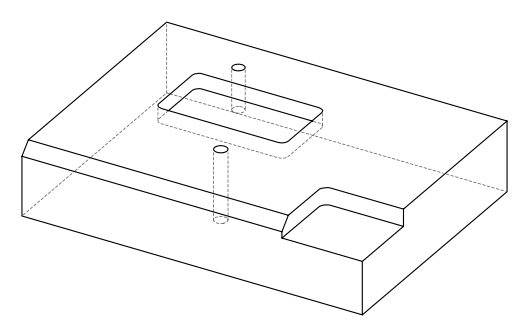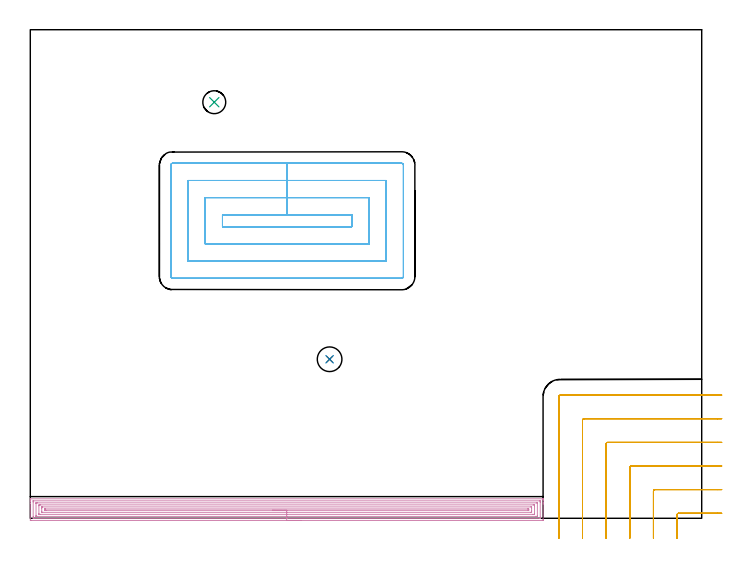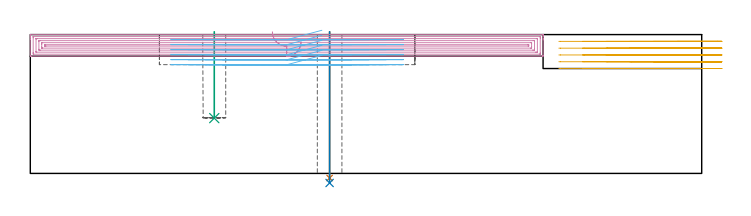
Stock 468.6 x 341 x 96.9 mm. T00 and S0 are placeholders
(PLAN: 6 operations, 5 tool changes, 44.5 min)
(1 DRILL_THROUGH_HOLE_FROM_SOLID_MATERIAL | STEP1HOLE | NXT0301_065 | 0.41 min | 6682 mm3)
(2 DRILL_TO_ENLARGE_THROUGH_HOLE | STEP1HOLE | UGT0301_243 | 0.42 min | 15785 mm3)
(3 INDEXABLE_INSERT_DRILL_BLIND_HOLE_FROM_SOLID | STEP1POCKET | NXT0302_003 | 0.24 min | 11650 mm3)
(4 AREA_MILL | FG_CHAMFER_SURFACE | UGT0205_001 | 17.41 min | 41629 mm3)
(5 MILL_CORNER_NOTCH_RECTANGULAR | CORNER_NOTCH_RECTANGULAR | UGT0201_105 | Follow Part, ap 5.5, ae 75% | 8.63 min | 252936 mm3)
(6 MILL_RECTANGULAR_POCKET | POCKET_RECTANGULAR_STRAIGHT | UGT0201_008 | Follow Part, ap 4, ae 75% | 17.43 min | 359134 mm3)
(TOOL NXT0301_065 | Carbide Drill 9.4mm [860.1-0940-075A1-MM 2214] | D9.4 PA140 FL98 Z2)
(TOOL UGT0301_243 | Twist Drill 17.2 mm | D17.2 PA118 FL130 Z2)
(TOOL NXT0302_003 | Index. Insert Drill 16mm [880-D1600L20-05] | D16 PA176 FL80 Z2)
(TOOL UGT0205_001 | Chamfer Mill 20 x 3 x 45 deg. | D20 FL50 Z2)
(TOOL UGT0201_105 | End Mill 22 mm | D22 FL25 Z2)
(TOOL UGT0201_008 | End Mill 16 mm | D16 FL32 Z4)
(OP 1 DRILL_THROUGH_HOLE_FROM_SOLID_MATERIAL)
G17 G21 G94 G90
T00 M6
G54
G17 G0 G90 X208.9 Y111. S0 M3
G43 Z106.9 H1
G94 G81 G98 Z-3.211 F250. R98.9
G80
M5
M2
(OP 2 DRILL_TO_ENLARGE_THROUGH_HOLE)
G17 G21 G94 G90
T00 M6
G54
G17 G0 G90 X208.9 Y111. S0 M3
G43 Z106.9 H0
G94 G73 G98 Z-6.667 F250. Q14.795 R98.9
G80
M5
M2
(OP 3 INDEXABLE_INSERT_DRILL_BLIND_HOLE_FROM_SOLID)
G17 G21 G94 G90
T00 M6
G54
G17 G0 G90 X128.4 Y290.4 S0 M3
G43 Z106.9 H1
G94 G81 G98 Z38.6 F250. R98.9
G80
M5
M2
(OP 4 AREA_MILL)
G17 G21 G94 G90
T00 M6
G54
G17 G0 G90 X188.95 Y-1.5 S1061 M3
G43 Z106.9 H0
Z91.8
G94 G1 X188.912 Z90.929 F250.
X188.798 Z90.064
X188.609 Z89.212
X188.347 Z88.38
X188.013 Z87.574
X187.61 Z86.8
X187.142 Z86.064
X186.61 Z85.372
X186.021 Z84.729
X185.378 Z84.14
X184.686 Z83.609
X183.95 Z83.14
X183.176 Z82.737
X182.37 Z82.403
X181.538 Z82.141
X180.687 Z81.952
X179.822 Z81.838
X178.95 Z81.8
X0.625
X0.215 Y-1.496 Z81.802
X0.01 Y-1.492 Z81.806
X0. Y-1.284 Z82.013
Y10.468 Z93.762
Y11.883 Z95.179
Y12.235 Z95.53
Y12.94 Z96.239
Y13.216 Z96.516
X0.007 Y13.585 Z96.876
X0.009 Y13.597 Z96.888
X0.178 Y13.6 Z96.9
X357.722
X357.891 Y13.597 Z96.888
X357.893 Y13.585 Z96.876
X357.9 Y13.216 Z96.516
Y12.939 Z96.239
Y12.235 Z95.53
Y10.999 Z94.296
Y10.468 Z93.762
Y9.85 Z93.145
Y-1.019 Z82.279
X357.898 Y-1.286 Z82.011
X357.89 Y-1.492 Z81.806
X357.683 Y-1.499 Z81.799
X178.95 Y-1.5 Z81.8
Y-0.086 Z83.214
X2.362 Y-0.085 Z83.215
X2.022 Y-0.079 Z83.221
X2.01 Y0.031 Z83.331
X2.003 Y0.27 Z83.57
X2.001 Y0.748 Z84.048
X2. Y1.157 Z84.457
Y11.351 Z94.651
X2.002 Y11.758 Z95.058
X2.01 Y12.167 Z95.467
X2.013 Y12.18 Z95.48
X2.019 Y12.182 Z95.482
X2.044 Y12.184 Z95.484
X2.096 Y12.185 Z95.485
X2.202 Y12.186 Z95.486
X355.538 Y12.185 Z95.485
X355.878 Y12.179 Z95.479
X355.89 Y12.069 Z95.369
X355.897 Y11.83 Z95.13
X355.899 Y11.351 Z94.651
X355.9 Y10.943 Z94.243
Y0.748 Z84.048
X355.898 Y0.342 Z83.642
X355.89 Y-0.067 Z83.233
X355.887 Y-0.08 Z83.22
X355.881 Y-0.082 Z83.218
X355.856 Y-0.084 Z83.216
X355.804 Y-0.085 Z83.215
X355.698 Y-0.086 Z83.214
X178.95
Y1.329 Z84.629
X4.507
X4.201 Y1.33 Z84.63
X4.099 Y1.332 Z84.632
X4.025 Y1.335 Z84.635
X4.01 Y1.434 Z84.734
X4.005 Y1.632 Z84.932
X4.001 Y1.829 Z85.129
Y10.468 Z93.768
X4.003 Y10.663 Z93.963
X4.01 Y10.731 Z94.031
X4.017 Y10.765 Z94.065
X4.048 Y10.766 Z94.066
X4.201 Y10.769 Z94.069
X4.788 Y10.771 Z94.071
X5.094
X353.393
X353.699 Y10.769 Z94.069
X353.802 Y10.768 Z94.068
X353.875 Y10.765 Z94.065
X353.89 Y10.666 Z93.966
X353.895 Y10.468 Z93.768
X353.899 Y10.271 Z93.571
Y1.632 Z84.932
X353.897 Y1.437 Z84.737
X353.89 Y1.369 Z84.669
X353.883 Y1.335 Z84.635
X353.852 Y1.334 Z84.634
X353.699 Y1.332 Z84.632
X353.112 Y1.329 Z84.629
X352.806
X178.95
Y2.743 Z86.043
X6.882
X6.651 Y2.744 Z86.044
X6.128 Y2.75 Z86.05
X6.01 Y2.755 Z86.055
X6.006 Y2.961 Z86.261
X6. Y3.388 Z86.688
Y8.689 Z91.989
X6.006 Y9.137 Z92.437
X6.01 Y9.348 Z92.648
X6.223 Y9.352 Z92.652
X6.882 Y9.356 Z92.656
X7.112 Y9.357 Z92.657
X351.018
X351.249 Y9.356 Z92.656
X351.772 Y9.35 Z92.65
X351.89 Y9.345 Z92.645
X351.894 Y9.139 Z92.439
X351.9 Y8.712 Z92.012
Y3.411 Z86.711
X351.894 Y2.963 Z86.263
X351.89 Y2.752 Z86.052
X351.677 Y2.748 Z86.048
X351.018 Y2.744 Z86.044
X350.788 Y2.743 Z86.043
X178.95
Y4.157 Z87.457
X8.542
X8.288 Y4.159 Z87.459
X8.118 Y4.163 Z87.463
X8.009 Y4.167 Z87.467
X8.007 Y4.189 Z87.489
X8.004 Y4.283 Z87.583
X8. Y4.945 Z88.245
Y6.712 Z90.012
Y7.595 Z90.895
X8.003 Y7.817 Z91.117
X8.006 Y7.9 Z91.2
X8.009 Y7.934 Z91.234
X8.16 Y7.938 Z91.238
X8.415 Y7.942 Z91.242
X8.543 Y7.943 Z91.243
X349.358
X349.612 Y7.941 Z91.241
X349.782 Y7.937 Z91.237
X349.891 Y7.933 Z91.233
X349.893 Y7.911 Z91.211
X349.896 Y7.817 Z91.117
X349.9 Y7.155 Z90.455
Y5.388 Z88.688
Y4.504 Z87.804
X349.897 Y4.283 Z87.583
X349.894 Y4.2 Z87.5
X349.891 Y4.166 Z87.466
X349.739 Y4.162 Z87.462
X349.485 Y4.158 Z87.458
X349.357 Y4.157 Z87.457
X178.95
Y5.571 Z88.871
X10.942
X10.458 Y5.573 Z88.873
X10.042 Y5.577 Z88.877
X10.01 Y5.579 Z88.879
X10.004 Y5.614 Z88.914
X10.003 Y6.05 Z89.35
X10.007 Y6.495 Z89.795
X10.013 Y6.522 Z89.822
X10.035 Y6.524 Z89.824
X10.094 Y6.527 Z89.827
X10.215 Y6.528 Z89.828
X10.458 Y6.529 Z89.829
X346.958
X347.442 Y6.527 Z89.827
X347.858 Y6.523 Z89.823
X347.89 Y6.521 Z89.821
X347.896 Y6.486 Z89.786
X347.897 Y6.05 Z89.35
X347.893 Y5.605 Z88.905
X347.887 Y5.578 Z88.878
X347.865 Y5.576 Z88.876
X347.806 Y5.573 Z88.873
X347.685 Y5.572 Z88.872
X347.442 Y5.571 Z88.871
X178.95
X178.078 Z88.909
X177.214 Z89.023
X176.362 Z89.212
X175.53 Z89.474
X174.724 Z89.808
X173.95 Z90.211
X173.214 Z90.68
X172.522 Z91.211
X171.879 Z91.8
X171.29 Z92.443
X170.758 Z93.135
X170.29 Z93.871
X169.887 Z94.645
X169.553 Z95.451
X169.291 Z96.283
X169.102 Z97.135
X168.988 Z98.
X168.95 Z98.871
G0 Z106.9
M5
M2
(OP 5 MILL_CORNER_NOTCH_RECTANGULAR)
G17 G21 G94 G90
T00 M6
G54
G17 G0 G90 X482.6 Y3.5 S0 M3
G43 Z106.9 H0
Z92.16
G94 G1 X479.6 F250.
X452.493 F500.
G3 X451.4 Y2.407 R1.1
G1 Y-11.
Y-14. F250.
G0 Z106.9
X482.6 Y20.
Z92.16
G1 X479.6
X435.993 F500.
G3 X434.9 Y18.906 R1.1
G1 Y-11.
Y-14. F250.
G0 Z106.9
X482.6 Y36.5
Z92.16
G1 X479.6
X419.494 F500.
G3 X418.4 Y35.406 R1.1
G1 Y-11.
Y-14. F250.
G0 Z106.9
X482.6 Y53.
Z92.16
G1 X479.6
X402.994 F500.
G3 X401.9 Y51.906 R1.1
G1 Y-11.
Y-14. F250.
G0 Z106.9
X482.6 Y69.5
Z92.16
G1 X479.6
X386.495 F500.
G3 X385.4 Y68.405 R1.1
G1 Y-11.
Y-14. F250.
G0 Z106.9
X482.6 Y86.
Z92.16
G1 X479.6
X369.995 F500.
G3 X368.9 Y84.905 R1.1
G1 Y-11.
Y-14. F250.
G0 Z106.9
X482.6 Y3.5
Z87.42
G1 X479.6
X452.493 F500.
G3 X451.4 Y2.407 R1.1
G1 Y-11.
Y-14. F250.
G0 Z106.9
X482.6 Y20.
Z87.42
G1 X479.6
X435.993 F500.
G3 X434.9 Y18.906 R1.1
G1 Y-11.
Y-14. F250.
G0 Z106.9
X482.6 Y36.5
Z87.42
G1 X479.6
X419.494 F500.
G3 X418.4 Y35.406 R1.1
G1 Y-11.
Y-14. F250.
G0 Z106.9
X482.6 Y53.
Z87.42
G1 X479.6
X402.994 F500.
G3 X401.9 Y51.906 R1.1
G1 Y-11.
Y-14. F250.
G0 Z106.9
X482.6 Y69.5
Z87.42
G1 X479.6
X386.495 F500.
G3 X385.4 Y68.405 R1.1
G1 Y-11.
Y-14. F250.
G0 Z106.9
X482.6 Y86.
Z87.42
G1 X479.6
X369.995 F500.
G3 X368.9 Y84.905 R1.1
G1 Y-11.
Y-14. F250.
G0 Z106.9
X482.6 Y3.5
Z82.68
G1 X479.6
X452.493 F500.
G3 X451.4 Y2.407 R1.1
G1 Y-11.
Y-14. F250.
G0 Z106.9
X482.6 Y20.
Z82.68
G1 X479.6
X435.994 F500.
G3 X434.9 Y18.906 R1.1
G1 Y-11.
Y-14. F250.
G0 Z106.9
X482.6 Y36.5
Z82.68
G1 X479.6
X419.494 F500.
G3 X418.4 Y35.406 R1.1
G1 Y-11.
Y-14. F250.
G0 Z106.9
X482.6 Y53.
Z82.68
G1 X479.6
X402.994 F500.
G3 X401.9 Y51.906 R1.1
G1 Y-11.
Y-14. F250.
G0 Z106.9
X482.6 Y69.5
Z82.68
G1 X479.6
X386.495 F500.
G3 X385.4 Y68.405 R1.1
G1 Y-11.
Y-14. F250.
G0 Z106.9
X482.6 Y86.
Z82.68
G1 X479.6
X369.995 F500.
G3 X368.9 Y84.905 R1.1
G1 Y-11.
Y-14. F250.
G0 Z106.9
X482.6 Y3.5
Z77.94
G1 X479.6
X452.493 F500.
G3 X451.4 Y2.407 R1.1
G1 Y-11.
Y-14. F250.
G0 Z106.9
X482.6 Y20.
Z77.94
G1 X479.6
X435.993 F500.
G3 X434.9 Y18.907 R1.1
G1 Y-11.
Y-14. F250.
G0 Z106.9
X482.6 Y36.5
Z77.94
G1 X479.6
X419.494 F500.
G3 X418.4 Y35.406 R1.1
G1 Y-11.
Y-14. F250.
G0 Z106.9
X482.6 Y53.
Z77.94
G1 X479.6
X402.994 F500.
G3 X401.9 Y51.906 R1.1
G1 Y-11.
Y-14. F250.
G0 Z106.9
X482.6 Y69.5
Z77.94
G1 X479.6
X386.494 F500.
G3 X385.4 Y68.406 R1.1
G1 Y-11.
Y-14. F250.
G0 Z106.9
X482.6 Y86.
Z77.94
G1 X479.6
X369.995 F500.
G3 X368.9 Y84.905 R1.1
G1 Y-11.
Y-14. F250.
G0 Z106.9
X482.6 Y3.5
Z73.2
G1 X479.6
X452.493 F500.
G3 X451.4 Y2.407 R1.1
G1 Y-11.
Y-14. F250.
G0 Z106.9
X482.6 Y20.
Z73.2
G1 X479.6
X435.993 F500.
G3 X434.9 Y18.907 R1.1
G1 Y-11.
Y-14. F250.
G0 Z106.9
X482.6 Y36.5
Z73.2
G1 X479.6
X419.494 F500.
G3 X418.4 Y35.406 R1.1
G1 Y-11.
Y-14. F250.
G0 Z106.9
X482.6 Y53.
Z73.2
G1 X479.6
X402.994 F500.
G3 X401.9 Y51.906 R1.1
G1 Y-11.
Y-14. F250.
G0 Z106.9
X482.6 Y69.5
Z73.2
G1 X479.6
X386.494 F500.
G3 X385.4 Y68.406 R1.1
G1 Y-11.
Y-14. F250.
G0 Z106.9
X482.6 Y86.
Z73.2
G1 X479.6
X369.995 F500.
G3 X368.9 Y84.905 R1.1
G1 Y-11.
Y-14. F250.
G0 Z106.9
M5
M2
(OP 6 MILL_RECTANGULAR_POCKET)
G17 G21 G94 G90
T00 M6
G54
G17 G0 G90 X203.508 Y211.8 S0 M3
G43 Z106.9 H0
Z99.9
G94 G1 X179.25 Z93.4 F250.
X134.1 F500.
Y203.5
X224.4
Y211.8
X179.25
Y223.8
X122.1
Y191.5
X236.4
Y223.8
X179.25
Y235.8
X110.1
Y179.5
X248.4
Y235.8
X179.25
Y247.8
X99.3
G3 X98.1 Y246.6 R1.2
G1 Y168.7
G3 X99.3 Y167.5 R1.2
G1 X259.2
G3 X260.4 Y168.7 R1.2
G1 Y246.6
G3 X259.2 Y247.8 R1.2
G1 X179.25
X178.25
G0 X203.508 Y211.8 Z96.4
G1 X179.25 Z89.9 F250.
X134.1 F500.
Y203.5
X224.4
Y211.8
X179.25
Y223.8
X122.1
Y191.5
X236.4
Y223.8
X179.25
Y235.8
X110.1
Y179.5
X248.4
Y235.8
X179.25
Y247.8
X99.3
G3 X98.1 Y246.6 R1.2
G1 Y168.7
G3 X99.3 Y167.5 R1.2
G1 X259.2
G3 X260.4 Y168.7 R1.2
G1 Y246.6
G3 X259.2 Y247.8 R1.2
G1 X179.25
X178.25
G0 X203.508 Y211.8 Z92.9
G1 X179.25 Z86.4 F250.
X134.1 F500.
Y203.5
X224.4
Y211.8
X179.25
Y223.8
X122.1
Y191.5
X236.4
Y223.8
X179.25
Y235.8
X110.1
Y179.5
X248.4
Y235.8
X179.25
Y247.8
X99.3
G3 X98.1 Y246.6 R1.2
G1 Y168.7
G3 X99.3 Y167.5 R1.2
G1 X259.2
G3 X260.4 Y168.7 R1.2
G1 Y246.6
G3 X259.2 Y247.8 R1.2
G1 X179.25
X178.25
G0 X203.508 Y211.8 Z89.4
G1 X179.25 Z82.9 F250.
X134.1 F500.
Y203.5
X224.4
Y211.8
X179.25
Y223.8
X122.1
Y191.5
X236.4
Y223.8
X179.25
Y235.8
X110.1
Y179.5
X248.4
Y235.8
X179.25
Y247.8
X99.3
G3 X98.1 Y246.6 R1.2
G1 Y168.7
G3 X99.3 Y167.5 R1.2
G1 X259.2
G3 X260.4 Y168.7 R1.2
G1 Y246.6
G3 X259.2 Y247.8 R1.2
G1 X179.25
X178.25
G0 X203.508 Y211.8 Z85.9
G1 X179.25 Z79.4 F250.
X134.1 F500.
Y203.5
X224.4
Y211.8
X179.25
Y223.8
X122.1
Y191.5
X236.4
Y223.8
X179.25
Y235.8
X110.1
Y179.5
X248.4
Y235.8
X179.25
Y247.8
X99.3
G3 X98.1 Y246.6 R1.2
G1 Y168.7
G3 X99.3 Y167.5 R1.2
G1 X259.2
G3 X260.4 Y168.7 R1.2
G1 Y246.6
G3 X259.2 Y247.8 R1.2
G1 X179.25
X178.25
G0 X203.508 Y211.8 Z82.4
G1 X179.25 Z75.9 F250.
X134.1 F500.
Y203.5
X224.4
Y211.8
X179.25
Y223.8
X122.1
Y191.5
X236.4
Y223.8
X179.25
Y235.8
X110.1
Y179.5
X248.4
Y235.8
X179.25
Y247.8
X99.3
G3 X98.1 Y246.6 R1.2
G1 Y168.7
G3 X99.3 Y167.5 R1.2
G1 X259.2
G3 X260.4 Y168.7 R1.2
G1 Y246.6
G3 X259.2 Y247.8 R1.2
G1 X179.25
X178.25
G0 Z106.9
M5
M2
